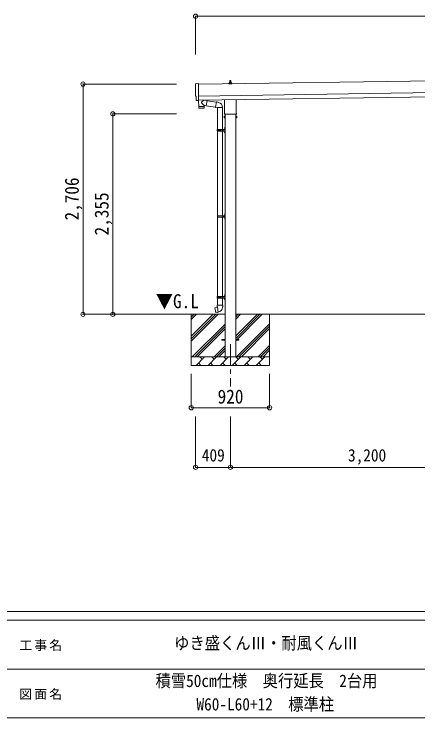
# Model space of a CAD drawing. Units: millimetres at full size, sheet at 1:50. Extents: x -14053 to 14053, y -9700 to 9700.
# Drawn here: x -678 to 4066, y -9700 to -1426 of the extents above; entities that cross this region are included whole.
import ezdxf
from ezdxf.enums import TextEntityAlignment as Align

# ---------------------------------------------------------------- set-up
doc = ezdxf.new("R2010")
doc.units = ezdxf.units.MM
doc.header["$LTSCALE"] = 50
doc.header["$PDMODE"] = 32
doc.header["$PDSIZE"] = 50
doc.linetypes.add('CHAIN1', pattern=[8, 5, -1, 1, -1])
for name, color, linetype, lineweight in [('0-1_Defpoints', 7, 'CHAIN1', 9), ('0-2_TEXT1', 4, 'Continuous', 9), ('0-3_SHAPE', 7, 'Continuous', 9), ('0-7_PARTS2', 7, 'Continuous', 9), ('0-8_TABLE1', 6, 'Continuous', 9), ('0-9_DIM1', 7, 'Continuous', 9), ('F-0', 7, 'Continuous', 9)]:
    doc.layers.add(name, color=color, linetype=linetype, lineweight=lineweight)
doc.styles.add('ＭＳ ゴシック', font='')
doc.styles.get('ＭＳ ゴシック').set_extended_font_data('MS Gothic')

msp = doc.modelspace()

# ---------------------------------------------------------------- linework, layer by layer
at = {"layer": '0-1_Defpoints'}
msp.add_line((1863.46, -5305.37), (1863.46, -5805.37), dxfattribs=at)
at = {"layer": '0-2_TEXT1'}
for p, q in [((7305.65, -2166.21), (1487.06, -2249.33)), ((1853.46, -2235.32), (1853.46, -2231.11)), ((1854.46, -2231.11), (1872.46, -2231.11)), ((1857.46, -2231.11), (1858.19, -2207.59)), ((1859.19, -2206.61), (1867.74, -2206.61)), ((1868.74, -2207.59), (1869.46, -2231.11)), ((1873.46, -2235.32), (1873.46, -2231.11)), ((1455.45, -2246.35), (1486.99, -2244.25)), ((1486.99, -2244.25), (1489.83, -2443.08)), ((1489.06, -2389.32), (7307.65, -2306.2)), ((1845.21, -2246.61), (1845.21, -2238.9)), ((1881.71, -2246.61), (1845.21, -2246.61)), ((1845.6, -2238.11), (1881.33, -2238.11)), ((1845.98, -2237.93), (1852.7, -2236.3)), ((1853.08, -2236.11), (1873.85, -2236.11)), ((1880.95, -2237.93), (1874.23, -2236.3)), ((1881.71, -2246.61), (1881.71, -2238.9)), ((1489.78, -2439.32), (7308.37, -2356.19)), ((1470.2, -2443.36), (1463.28, -2443.1)), ((1795.16, -2590.6), (1795.16, -2434.95)), ((1931.76, -2433), (1931.76, -2590.6)), ((1789.46, -2628.87), (1790.22, -2627.56)), ((1789.46, -2628.87), (1789.46, -2645.87)), ((1789.46, -2645.87), (1790.22, -2647.19)), ((1796.46, -2627.56), (1790.22, -2627.56)), ((1796.46, -2632.46), (1790.22, -2632.46)), ((1796.46, -2642.28), (1790.22, -2642.28)), ((1796.46, -2647.19), (1790.22, -2647.19)), ((1793.46, -2599.37), (1793.46, -2593.87)), ((1931.4, -2602.87), (1795.53, -2602.87)), ((1796.46, -2647.19), (1796.46, -2627.56)), ((1796.46, -2628.17), (1798.96, -2628.17)), ((1798.96, -2646.57), (1796.46, -2646.57)), ((1800.96, -2602.87), (1800.96, -5455.37)), ((1925.96, -2602.87), (1925.96, -5455.37)), ((1930.46, -2628.17), (1927.96, -2628.17)), ((1927.96, -2646.57), (1930.46, -2646.57)), ((1930.46, -2647.19), (1930.46, -2627.56)), ((1930.46, -2627.56), (1936.7, -2627.56)), ((1930.46, -2632.46), (1936.7, -2632.46)), ((1930.46, -2642.28), (1936.7, -2642.28)), ((1930.46, -2647.19), (1936.7, -2647.19)), ((1933.46, -2593.87), (1933.46, -2599.37)), ((1937.46, -2628.87), (1936.7, -2627.56)), ((1937.46, -2645.87), (1936.7, -2647.19)), ((1937.46, -2628.87), (1937.46, -2645.87)), ((1925.96, -2647.87), (1927.96, -2647.87)), ((1763.46, -5250.87), (1800.96, -5250.87)), ((1763.46, -5259.87), (1763.46, -5250.87)), ((1763.46, -5259.87), (1800.96, -5259.87)), ((1925.96, -5250.87), (1963.46, -5250.87)), ((1925.96, -5259.87), (1963.46, -5259.87)), ((1963.46, -5259.87), (1963.46, -5250.87))]:
    msp.add_line(p, q, dxfattribs=at)
for points in [[(1460.4, -2440.15), (1459.73, -2393.13), (1459.12, -2393.13)], [(1470.94, -2443.08), (1471.6, -2442.44), (1489.83, -2443.09)], [(1927.96, -2647.87), (1927.96, -2626.87), (1925.96, -2626.87)]]:
    msp.add_lwpolyline(points, dxfattribs=at)
msp.add_lwpolyline([(1798.96, -2647.87), (1798.96, -2626.87), (1800.96, -2626.87), (1800.96, -2647.87)], close=True, dxfattribs=at)
for centre, radius, start, end in [((1857.55, -2231.74), 4.13, 90, 171.17633), ((1854.46, -2232.11), 1, 90, 180), ((1859.19, -2207.61), 1, 90, 178.60509), ((1866.8, -2231.11), 4.83, 133.60282, 180), ((1860.13, -2231.11), 4.83, 0, 46.39718), ((1867.74, -2207.61), 1, 1.39491, 90), ((1869.38, -2231.74), 4.13, 8.82367, 90), ((1872.46, -2232.11), 1, 0, 90), ((1846.21, -2238.9), 1, 103.62699, 180), ((1852.46, -2235.32), 1, 283.62699, 0), ((1874.46, -2235.32), 1, 180, 256.37301), ((1880.71, -2238.9), 1, 0, 76.37301), ((1793.81, -2630.01), 4.34, 145.61575, 214.38425), ((1805.7, -2637.37), 16.24, 162.41205, 197.58795), ((1793.81, -2644.73), 4.34, 145.61575, 214.38425), ((1797.46, -2593.87), 4, 125.09963, 180), ((1797.46, -2599.37), 4, 180, 194.47751), ((1797.46, -2599.37), 4, 194.47751, 241.04498), ((1929.46, -2599.37), 4, 298.95502, 345.52249), ((1929.46, -2593.87), 4, 0, 54.90037), ((1929.46, -2599.37), 4, 345.52249, 0), ((1921.22, -2637.37), 16.24, 342.41205, 17.58795), ((1933.12, -2630.01), 4.34, 325.61575, 34.38425), ((1933.12, -2644.73), 4.34, 325.61575, 34.38425)]:
    msp.add_arc(centre, radius, start, end, dxfattribs=at)
for centre, major_axis, ratio, start_param, end_param in [((1455.65, -2249.34), (-3, -0.04), 0.99863, 4.7647489, 6.2979817), ((-3308.72, -2387.84), (4762.89, 68.04), 0.99863, 6.2686928, 6.2979817), ((1459.06, -2388.74), (-4.41, -0.06), 0.99863, 6.2686928, 7.8539816), ((1463.4, -2440.1), (-2.15, -2.1), 0.9974, 5.5252311, 7.0411395), ((1470.24, -2442.36), (-0.717, -0.7), 0.9974, 0.7579542, 1.5707963)]:
    msp.add_ellipse(centre, major_axis=major_axis, ratio=ratio, start_param=start_param, end_param=end_param, dxfattribs=at)
at = {"layer": '0-3_SHAPE'}
for p, q in [((1800.96, -4955.37), (931.93, -4955.37)), ((1403.46, -4955.37), (1403.46, -5555.37)), ((1403.46, -4987.58), (1435.67, -4955.37)), ((1403.46, -5213.85), (1661.94, -4955.37)), ((1403.46, -5242.14), (1690.23, -4955.37)), ((1403.46, -5270.42), (1718.51, -4955.37)), ((1403.46, -5015.86), (1463.95, -4955.37)), ((1403.46, -4959.3), (1407.39, -4955.37)), ((5000.96, -4955.37), (1925.96, -4955.37)), ((1925.96, -4984.2), (1954.79, -4955.37)), ((1925.96, -5012.48), (1983.07, -4955.37)), ((1925.96, -5267.04), (2237.63, -4955.37)), ((1925.96, -5210.47), (2181.06, -4955.37)), ((1925.96, -5238.76), (2209.35, -4955.37)), ((2323.46, -4955.37), (2323.46, -5555.37)), ((1418.46, -5453.41), (1800.96, -5070.91)), ((1444.79, -5455.37), (1800.96, -5099.2)), ((1473.07, -5455.37), (1800.96, -5127.48)), ((1935.62, -5455.37), (2323.46, -5067.53)), ((1963.9, -5455.37), (2323.46, -5095.81)), ((1992.19, -5455.37), (2323.46, -5124.1)), ((1671.06, -5455.37), (1800.96, -5325.47)), ((1699.35, -5455.37), (1800.96, -5353.76)), ((2190.18, -5455.37), (2323.46, -5322.09)), ((2218.46, -5455.37), (2323.46, -5350.37)), ((1403.46, -5455.37), (2323.46, -5455.37)), ((1459.91, -5555.37), (1559.91, -5455.37)), ((1531.36, -5483.93), (1502.8, -5455.37)), ((1601.33, -5555.37), (1701.33, -5455.37)), ((1672.78, -5483.93), (1644.22, -5455.37)), ((1727.63, -5455.37), (1800.96, -5382.04)), ((1742.75, -5555.37), (1842.75, -5455.37)), ((1814.2, -5483.93), (1785.65, -5455.37)), ((1884.17, -5555.37), (1984.17, -5455.37)), ((1955.62, -5483.93), (1927.07, -5455.37)), ((2025.59, -5555.37), (2125.59, -5455.37)), ((2097.04, -5483.93), (2068.49, -5455.37)), ((2167.02, -5555.37), (2267.02, -5455.37)), ((2238.46, -5483.93), (2209.91, -5455.37)), ((2246.75, -5455.37), (2323.46, -5378.66)), ((1488.46, -5526.82), (1517.02, -5555.37)), ((1629.88, -5526.82), (1658.44, -5555.37)), ((1771.31, -5526.82), (1799.86, -5555.37)), ((1912.73, -5526.82), (1941.28, -5555.37)), ((2054.15, -5526.82), (2082.7, -5555.37)), ((2195.57, -5526.82), (2224.12, -5555.37)), ((2323.46, -5555.37), (1403.46, -5555.37))]:
    msp.add_line(p, q, dxfattribs=at)
at = {"layer": '0-8_TABLE1'}
for p, q in [((1454.46, -1451.26), (1454.46, -1901.26)), ((8674.46, -1451.26), (1454.46, -1451.26)), ((131.93, -2249.01), (1231.93, -2249.01)), ((131.93, -2249.01), (131.93, -4955.37)), ((481.93, -2600.37), (1231.93, -2600.37)), ((481.93, -2600.37), (481.93, -4955.37)), ((131.93, -4955.37), (931.93, -4955.37)), ((1403.46, -6054.37), (1403.46, -5654.37)), ((2323.46, -6054.37), (2323.46, -5654.37)), ((1403.46, -6054.37), (2323.46, -6054.37)), ((1454.46, -6754.37), (1454.46, -6156.37)), ((1863.46, -6754.37), (1863.46, -6156.37)), ((1863.46, -6754.37), (1454.46, -6754.37)), ((5063.46, -6754.37), (1863.46, -6754.37))]:
    msp.add_line(p, q, dxfattribs=at)
for p in [(1454.46, -1451.26), (131.93, -2249.01), (481.93, -2600.37), (131.93, -4955.37), (481.93, -4955.37), (1403.46, -6054.37), (2323.46, -6054.37), (1454.46, -6754.37), (1863.46, -6754.37)]:
    msp.add_point(p, dxfattribs=at)
at = {"layer": '0-9_DIM1'}
for p, q in [((1554.27, -2501.38), (1523.4, -2468.28)), ((1551.22, -2438.44), (1523.58, -2460.95)), ((1588.85, -2442.45), (1563.01, -2438.27)), ((1588.85, -2442.45), (1578.68, -2505.33)), ((1588.55, -2444.28), (1699.59, -2461.43)), ((1699.91, -2459.62), (1688.85, -2522.35)), ((1699.91, -2459.62), (1719.55, -2463.43)), ((1704.62, -2458.26), (1705.03, -2460.61)), ((1719.55, -2463.43), (1721.23, -2465.06)), ((1721.23, -2465.06), (1723.35, -2465.51)), ((1490.46, -2515.31), (1490.88, -2528.36)), ((1551.46, -2530.44), (1493.92, -2531.27)), ((1494.95, -2514.25), (1494.98, -2515.25)), ((1549.94, -2513.46), (1549.94, -2514.46)), ((1554.27, -2501.38), (1578.68, -2505.33)), ((1554.27, -2501.38), (1554.44, -2513.4)), ((1578.98, -2503.51), (1689.17, -2520.53)), ((1688.85, -2522.35), (1708.61, -2525.48)), ((1688.85, -2522.35), (1689.25, -2524.6)), ((1689.25, -2524.6), (1692.81, -2525.23)), ((1692.81, -2525.23), (1694, -2523.16)), ((1708.61, -2525.48), (1710.81, -2524.49)), ((1771.11, -2524.89), (1709.93, -2524.89)), ((1710.96, -2524.89), (1710.96, -2783.38)), ((1770.96, -2524.89), (1770.96, -3796.37)), ((1707.96, -2785.38), (1758.29, -2785.38)), ((1707.96, -2799.38), (1758.29, -2799.38)), ((1708.96, -2783.38), (1794.96, -2783.38)), ((1708.96, -2783.38), (1708.96, -2785.38)), ((1708.96, -2801.38), (1708.96, -2799.38)), ((1708.96, -2801.38), (1794.96, -2801.38)), ((1710.96, -2801.38), (1710.96, -3796.37)), ((1767.96, -2783.38), (1767.96, -2787.88)), ((1767.96, -2787.88), (1769.96, -2787.88)), ((1767.96, -2801.38), (1767.96, -2796.88)), ((1767.96, -2796.88), (1769.96, -2796.88)), ((1769.96, -2787.88), (1769.96, -2796.88)), ((1775.96, -2783.38), (1775.96, -2801.38)), ((1775.96, -2787.88), (1778.96, -2787.88)), ((1775.96, -2796.88), (1778.96, -2796.88)), ((1778.96, -2787.88), (1778.96, -2796.88)), ((1794.66, -2766.23), (1796.71, -2767.23)), ((1795.93, -2764.23), (1796.56, -2764.23)), ((1795.93, -2764.23), (1795.93, -2772.53)), ((1795.93, -2772.53), (1796.56, -2772.53)), ((1795.93, -2812.23), (1796.56, -2812.23)), ((1795.93, -2812.23), (1795.93, -2820.53)), ((1796.56, -2764.23), (1796.96, -2764.63)), ((1796.56, -2812.23), (1796.56, -2820.53)), ((1796.56, -2812.23), (1796.96, -2812.63)), ((1796.71, -2767.23), (1797.32, -2768.38)), ((1796.96, -2760.38), (1799.96, -2758.88)), ((1796.96, -2760.38), (1796.96, -2824.38)), ((1799.96, -2758.88), (1799.96, -2825.88)), ((1799.96, -2758.88), (1800.96, -2758.88)), ((1800.96, -2758.88), (1800.96, -2825.88)), ((1794.66, -2814.23), (1796.71, -2815.23)), ((1795.93, -2820.53), (1796.56, -2820.53)), ((1796.56, -2820.53), (1796.96, -2820.13)), ((1796.71, -2815.23), (1797.32, -2816.38)), ((1796.96, -2824.38), (1799.96, -2825.88)), ((1799.96, -2825.88), (1800.96, -2825.88)), ((1710.46, -3798.37), (1760.79, -3798.37)), ((1711.46, -3796.37), (1797.46, -3796.37)), ((1711.46, -3796.37), (1711.46, -3798.37)), ((1770.46, -3796.37), (1770.46, -3800.87)), ((1770.46, -3800.87), (1772.46, -3800.87)), ((1772.46, -3800.87), (1772.46, -3809.87)), ((1778.46, -3796.37), (1778.46, -3814.37)), ((1778.46, -3800.87), (1781.46, -3800.87)), ((1781.46, -3800.87), (1781.46, -3809.87)), ((1797.16, -3779.22), (1799.21, -3780.22)), ((1798.43, -3777.22), (1799.06, -3777.22)), ((1798.43, -3777.22), (1798.43, -3785.52)), ((1798.43, -3785.52), (1799.06, -3785.52)), ((1799.06, -3777.22), (1799.46, -3777.62)), ((1799.21, -3780.22), (1799.82, -3781.37)), ((1799.46, -3773.37), (1802.46, -3771.87)), ((1799.46, -3773.37), (1799.46, -3837.37)), ((1802.46, -3771.87), (1802.46, -3838.87)), ((1802.46, -3771.87), (1803.46, -3771.87)), ((1803.46, -3771.87), (1803.46, -3838.87)), ((1710.46, -3812.37), (1760.79, -3812.37)), ((1710.96, -3814.36), (1710.96, -4746.37)), ((1711.46, -3814.37), (1711.46, -3812.37)), ((1711.46, -3814.37), (1797.46, -3814.37)), ((1770.46, -3814.37), (1770.46, -3809.87)), ((1770.46, -3809.87), (1772.46, -3809.87)), ((1770.96, -3814.36), (1770.96, -4746.37)), ((1778.46, -3809.87), (1781.46, -3809.87)), ((1797.16, -3827.22), (1799.21, -3828.22)), ((1798.43, -3825.22), (1799.06, -3825.22)), ((1798.43, -3825.22), (1798.43, -3833.52)), ((1798.43, -3833.52), (1799.06, -3833.52)), ((1799.06, -3825.22), (1799.06, -3833.52)), ((1799.06, -3825.22), (1799.46, -3825.62)), ((1799.06, -3833.52), (1799.46, -3833.12)), ((1799.21, -3828.22), (1799.82, -3829.37)), ((1799.46, -3837.37), (1802.46, -3838.87)), ((1802.46, -3838.87), (1803.46, -3838.87)), ((1707.96, -4748.37), (1758.29, -4748.37)), ((1707.96, -4762.37), (1758.29, -4762.37)), ((1708.96, -4746.37), (1794.96, -4746.37)), ((1708.96, -4746.37), (1708.96, -4748.37)), ((1708.96, -4764.37), (1708.96, -4762.37)), ((1708.96, -4764.37), (1794.96, -4764.37)), ((1710.96, -4764.37), (1710.96, -4849.3)), ((1767.96, -4746.37), (1767.96, -4750.87)), ((1767.96, -4750.87), (1769.96, -4750.87)), ((1767.96, -4764.37), (1767.96, -4759.87)), ((1767.96, -4759.87), (1769.96, -4759.87)), ((1769.96, -4750.87), (1769.96, -4759.87)), ((1770.96, -4764.37), (1770.96, -4849.3)), ((1775.96, -4746.37), (1775.96, -4764.37)), ((1775.96, -4750.87), (1778.96, -4750.87)), ((1775.96, -4759.87), (1778.96, -4759.87)), ((1778.96, -4750.87), (1778.96, -4759.87)), ((1794.66, -4729.22), (1796.71, -4730.22)), ((1794.66, -4777.22), (1796.71, -4778.22)), ((1795.93, -4727.22), (1796.56, -4727.22)), ((1795.93, -4727.22), (1795.93, -4735.52)), ((1795.93, -4735.52), (1796.56, -4735.52)), ((1795.93, -4775.22), (1796.56, -4775.22)), ((1795.93, -4775.22), (1795.93, -4783.52)), ((1795.93, -4783.52), (1796.56, -4783.52)), ((1796.56, -4727.22), (1796.96, -4727.62)), ((1796.56, -4775.22), (1796.56, -4783.52)), ((1796.56, -4775.22), (1796.96, -4775.62)), ((1796.56, -4783.52), (1796.96, -4783.12)), ((1796.71, -4730.22), (1797.32, -4731.37)), ((1796.71, -4778.22), (1797.32, -4779.37)), ((1796.96, -4723.37), (1799.96, -4721.87)), ((1796.96, -4723.37), (1796.96, -4787.37)), ((1796.96, -4787.37), (1799.96, -4788.87)), ((1799.96, -4721.87), (1799.96, -4788.87)), ((1799.96, -4721.87), (1800.96, -4721.87)), ((1799.96, -4788.87), (1800.96, -4788.87)), ((1800.96, -4721.87), (1800.96, -4788.87)), ((1682.5, -4877.75), (1681.69, -4878.92)), ((1681.69, -4878.92), (1691.31, -4933.48)), ((1710.37, -4872.5), (1682.5, -4877.75)), ((1695.24, -4875.15), (1695.03, -4875.39)), ((1709.11, -4849.3), (1706.96, -4850.08)), ((1706.96, -4850.08), (1706.96, -4853.7)), ((1706.96, -4853.7), (1709.2, -4854.51)), ((1772.81, -4849.3), (1709.11, -4849.3)), ((1709.11, -4849.3), (1709.46, -4869.3)), ((1709.46, -4869.3), (1710.81, -4871.3)), ((1720.73, -4929.8), (1710.59, -4872.32)), ((1710.62, -4871.5), (1710.62, -4872.21)), ((1710.81, -4871.3), (1710.78, -4871.3)), ((1771.15, -4871.24), (1771.08, -4873.4)), ((1772.46, -4869.3), (1771.15, -4871.24)), ((1772.81, -4849.3), (1772.46, -4869.3)), ((1774.96, -4853.7), (1772.72, -4854.51)), ((1772.81, -4849.3), (1774.96, -4850.08)), ((1774.96, -4850.08), (1774.96, -4853.7)), ((1705.34, -4932.39), (1705.06, -4932.23)), ((1721.03, -4930.56), (1720.79, -4929.9))]:
    msp.add_line(p, q, dxfattribs=at)
for points in [[(1489.43, -2443.07), (1490.45, -2514.31), (1554.44, -2513.4)], [(1699.91, -2459.62), (1701.06, -2457.64), (1704.62, -2458.26)], [(1554.42, -2527.45), (1554.46, -2514.4), (1490.46, -2515.31)], [(1794.66, -2770.53), (1796.71, -2769.53), (1797.32, -2768.38)], [(1796.56, -2764.23), (1796.56, -2772.53), (1796.96, -2772.13)], [(1794.66, -2818.53), (1796.71, -2817.53), (1797.32, -2816.38)], [(1797.16, -3783.52), (1799.21, -3782.52), (1799.82, -3781.37)], [(1799.06, -3777.22), (1799.06, -3785.52), (1799.46, -3785.12)], [(1797.16, -3831.52), (1799.21, -3830.52), (1799.82, -3829.37)], [(1794.66, -4733.52), (1796.71, -4732.52), (1797.32, -4731.37)], [(1794.66, -4781.52), (1796.71, -4780.52), (1797.32, -4779.37)], [(1796.56, -4727.22), (1796.56, -4735.52), (1796.96, -4735.12)], [(1697.49, -4874.93), (1697.21, -4874.78), (1695.24, -4875.15)], [(1720.46, -4929.7), (1692.47, -4934.3), (1691.31, -4933.48)], [(1707.52, -4931.83), (1707.31, -4932.07), (1705.34, -4932.39)]]:
    msp.add_lwpolyline(points, dxfattribs=at)
for centre, radius, start, end in [((1526.89, -2464.69), 5, 131.47396, 225.79244), ((1710.81, -2524.49), 60.3, 359.62495, 78), ((1493.88, -2528.27), 3, 181.81845, 270.86677), ((1551.42, -2527.44), 3, 270.81845, 359.81845), ((1756.71, -2792.38), 49.25, 171.82876, 180.00002), ((1756.71, -2792.38), 49.25, 180.00002, 188.17127), ((1758.29, -2783.38), 2, 270, 359.99998), ((1758.29, -2801.38), 2, 0.00005, 90.00004), ((1800.26, -2768.38), 6, 136.21765, 223.78235), ((1800.26, -2816.38), 6, 136.21765, 223.78235), ((1794.96, -2781.38), 2, 270, 359.99998), ((1794.96, -2803.38), 2, 0.00005, 90.00004), ((1759.21, -3805.37), 49.25, 171.82876, 180.00002), ((1759.21, -3805.37), 49.25, 180.00002, 188.17127), ((1760.79, -3796.37), 2, 270, 359.99998), ((1802.76, -3781.37), 6, 136.21765, 223.78235), ((1797.46, -3794.37), 2, 270, 359.99998), ((1760.79, -3814.37), 2, 0.00005, 90.00004), ((1802.76, -3829.37), 6, 136.21765, 223.78235), ((1797.46, -3816.37), 2, 0.00005, 90.00004), ((1756.71, -4755.37), 49.25, 171.82876, 180.00002), ((1756.71, -4755.37), 49.25, 180.00002, 188.17127), ((1758.29, -4746.37), 2, 270, 359.99998), ((1758.29, -4764.37), 2, 0.00005, 90.00004), ((1800.26, -4731.37), 6, 136.21765, 223.78235), ((1800.26, -4779.37), 6, 136.21765, 223.78235), ((1794.96, -4744.37), 2, 270, 359.99998), ((1794.96, -4766.37), 2, 0.00005, 90.00004), ((1710.32, -4872.21), 0.3, 280.66842, 0), ((1710.82, -4871.5), 0.2, 100, 180), ((1710.81, -4871.3), 60.3, 279.96938, 358), ((1720.51, -4930), 0.3, 20, 99.33158), ((1721.22, -4930.49), 0.2, 200, 279.96938)]:
    msp.add_arc(centre, radius, start, end, dxfattribs=at)
at = {"layer": 'F-0', "color": 5, "lineweight": 5}
for p, q in [((-14053.43, -8450), (13346.57, -8450)), ((-14053.43, -8550), (8901.98, -8550)), ((-5748.03, -9125), (4501.97, -9125)), ((-14053.43, -9700), (13346.57, -9700))]:
    msp.add_line(p, q, dxfattribs=at)

# ---------------------------------------------------------------- texts
at = {"layer": '0-7_PARTS2', "style": 'ＭＳ ゴシック', "width": 0.9}
msp.add_text('▼G.L', height=165, dxfattribs=at).set_placement((986.59, -4933.16), align=Align.BOTTOM_LEFT)
at = {"layer": '0-8_TABLE1', "color": 7, "style": 'ＭＳ ゴシック', "width": 0.9}
for s, p in [('2,706', (131.93, -3852.19)), ('2,355', (481.93, -4027.87))]:
    msp.add_text(s, height=165, rotation=90, dxfattribs=at).set_placement(p, align=Align.BOTTOM_LEFT)
for s, height, p in [('920', 165, (1713.46, -6054.37)), ('409', 146.6, (1527.71, -6729.37)), ('3,200', 146.6, (3244.71, -6729.37))]:
    msp.add_text(s, height=height, dxfattribs=at).set_placement(p, align=Align.BOTTOM_LEFT)
at = {"layer": 'F-0', "style": 'ＭＳ ゴシック', "width": 0.9}
for s, p in [('ゆき盛くんⅢ・耐風くんⅢ', (1201.97, -8937.5)), ('積雪50cm仕様\u3000奥行延長\u30002台用', (983.22, -9380.76)), ('W60-L60+12\u3000標準柱', (1464.47, -9656.45))]:
    msp.add_text(s, height=146.6, dxfattribs=at).set_placement(p, align=Align.BOTTOM_LEFT)
at = {"layer": 'F-0', "char_height": 110, "attachment_point": 7, "style": 'ＭＳ ゴシック'}
for s, insert in [('\\T1.17;工事名', (-616.19, -8912.5)), ('\\T1.17;図面名', (-616.19, -9487.5))]:
    msp.add_mtext(s, dxfattribs=dict(at, insert=insert))

doc.saveas('drawing.dxf')
